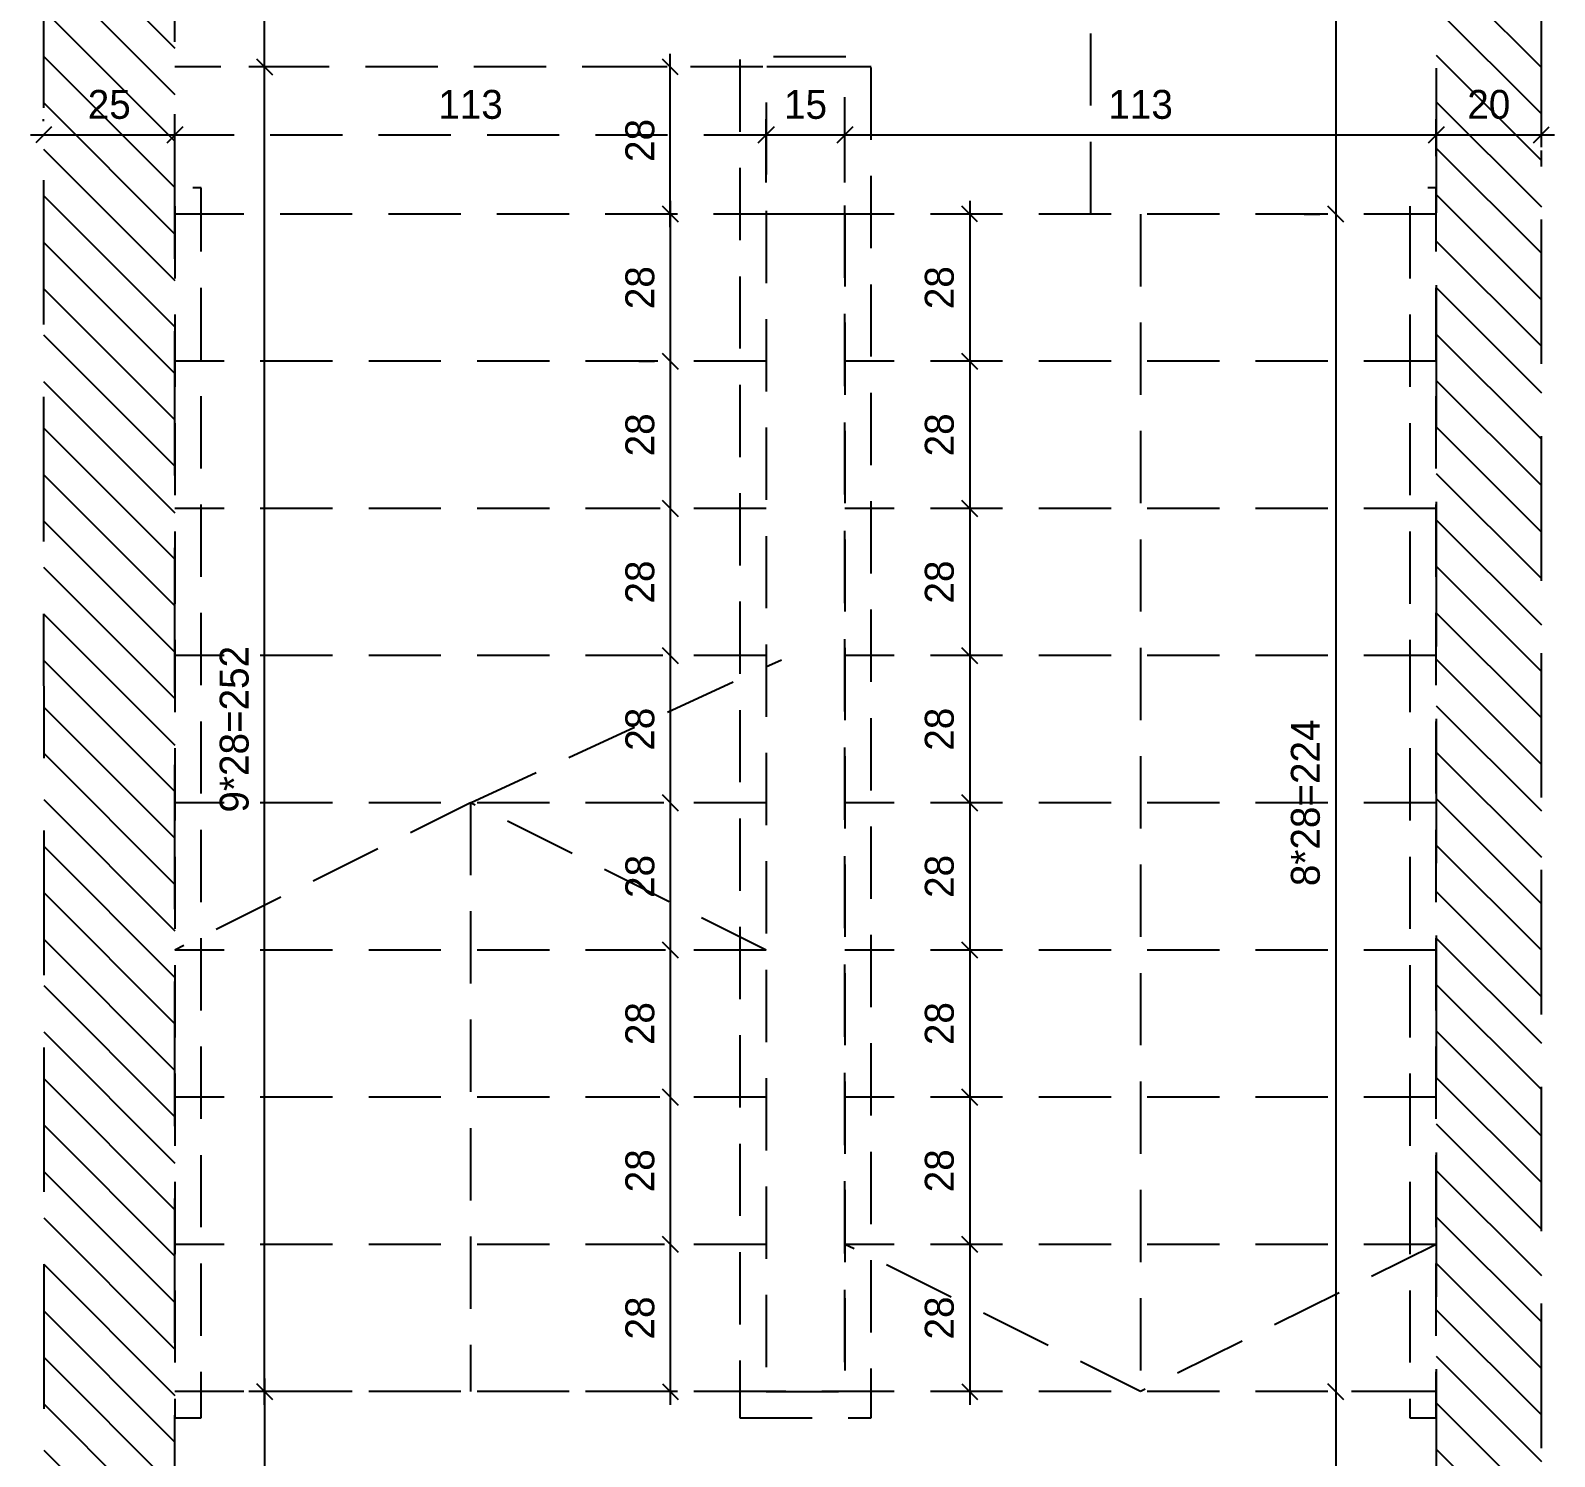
# Model space of a CAD drawing. Header units: inches. Extents: x -5298 to 11252, y 8210 to 22495.
# Drawn here: x 10492.8 to 10782.8, y 12795.8 to 13067 of the extents above; entities that cross this region are included whole.
import ezdxf

# ---------------------------------------------------------------- set-up
doc = ezdxf.new("R2010")
doc.units = ezdxf.units.IN
doc.header["$LTSCALE"] = 55
doc.header["$MEASUREMENT"] = 0
doc.linetypes.add('DASHED2', pattern=[0.375, 0.25, -0.125])
doc.linetypes.add('HIDDEN', pattern=[0.375, 0.25, -0.125])
doc.layers.get('Defpoints').update_dxf_attribs({"color": 40})
for name, color, linetype in [('dim-50-v', 2, 'Continuous'), ('ENG_beton ole', 3, 'DASHED2'), ('HATCH', 8, 'Continuous'), ('V', 1, 'Continuous')]:
    doc.layers.add(name, color=color, linetype=linetype)
doc.styles.add('HEBTXT', font='hebtxt-weld.shx')
doc.dimstyles.new('25', dxfattribs={"dimtxt": 5.5, "dimasz": 3, "dimexe": 3, "dimexo": 6, "dimgap": 3, "dimtad": 1, "dimdec": 0, "dimrnd": 0.5, "dimdsep": 46, "dimtxsty": 'HEBTXT', "dimblk1": 'OBLIQUE', "dimblk2": 'OBLIQUE', "dimsah": 1, "dimcen": 1, "dimdle": 2.5, "dimclre": 9, "dimclrt": 3, "dimadec": 0, "dimazin": 0, "dimtfac": 1, "dimtdec": 0, "dimtix": 1, "dimtmove": 2, "dimatfit": 3, "dimldrblk": 'OBLIQUE', "dimfxl": 1, "dimtolj": 1, "dimarcsym": 0})

# ---------------------------------------------------------------- blocks, each defined once
blk = doc.blocks.new('_OBLIQUE')
at = {"color": 0, "linetype": 'ByBlock'}
blk.add_line((-0.5, -0.5), (0.5, 0.5), dxfattribs=at)
blk = doc.blocks.new('*D233')
at = {"layer": 'Defpoints', "color": 0, "linetype": 'Continuous', "transparency": 16777216}
for p in [(10753.87, 13183.9), (10741.2, 13032.12, 0), (10741.2, 13032.12)]:
    blk.add_point(p, dxfattribs=at)
at = {"layer": 'dim-50-v', "color": 0, "linetype": 'Continuous', "lineweight": -2, "transparency": 16777216}
blk.add_line((10741.2, 13186.4), (10741.2, 13029.62), dxfattribs=at)
at = {"layer": 'dim-50-v', "color": 9, "linetype": 'Continuous', "lineweight": -2, "transparency": 16777216}
for p, q in [((10747.87, 13183.9), (10738.2, 13183.9)), ((10735.2, 13032.12), (10738.2, 13032.12))]:
    blk.add_line(p, q, dxfattribs=at)
at = {"layer": 'dim-50-v', "color": 0, "linetype": 'Continuous', "lineweight": -2, "transparency": 16777216, "xscale": 3, "yscale": 3, "zscale": 3}
for p, rotation in [((10741.2, 13183.9), 90), ((10741.2, 13032.12), 270)]:
    blk.add_blockref('_OBLIQUE', p, dxfattribs=dict(at, rotation=rotation))
at = {"layer": 'dim-50-v', "color": 3, "linetype": 'Continuous', "transparency": 16777216, "insert": (10735.45, 13108.01), "char_height": 5.5, "attachment_point": 5, "rotation": 90, "style": 'HEBTXT'}
blk.add_mtext('\\A1;152', dxfattribs=at)
blk = doc.blocks.new('*D234')
at = {"layer": 'Defpoints', "color": 0, "linetype": 'Continuous', "transparency": 16777216}
for p in [(10741.2, 13032.12, 0), (10741.2, 12808.12, 0), (10741.2, 12808.12)]:
    blk.add_point(p, dxfattribs=at)
at = {"layer": 'dim-50-v', "color": 9, "linetype": 'Continuous', "lineweight": -2, "transparency": 16777216}
for p, q in [((10735.2, 13032.12), (10738.2, 13032.12)), ((10747.2, 12808.12), (10744.2, 12808.12))]:
    blk.add_line(p, q, dxfattribs=at)
at = {"layer": 'dim-50-v', "color": 0, "linetype": 'Continuous', "lineweight": -2, "transparency": 16777216}
blk.add_line((10741.2, 13034.62), (10741.2, 12805.62), dxfattribs=at)
at = {"layer": 'dim-50-v', "color": 0, "linetype": 'Continuous', "lineweight": -2, "transparency": 16777216, "xscale": 3, "yscale": 3, "zscale": 3}
for p, rotation in [((10741.2, 13032.12), 90), ((10741.2, 12808.12), 270)]:
    blk.add_blockref('_OBLIQUE', p, dxfattribs=dict(at, rotation=rotation))
at = {"layer": 'dim-50-v', "color": 3, "linetype": 'Continuous', "transparency": 16777216, "insert": (10735.45, 12920.12), "char_height": 5.5, "attachment_point": 5, "rotation": 90, "style": 'HEBTXT'}
blk.add_mtext('\\A1;8*28=224', dxfattribs=at)
blk = doc.blocks.new('*D235')
at = {"layer": 'Defpoints', "color": 0, "linetype": 'Continuous', "transparency": 16777216}
for p in [(10741.2, 12808.12, 0), (10741.2, 12693.62), (10741.21, 12693.62)]:
    blk.add_point(p, dxfattribs=at)
at = {"layer": 'dim-50-v', "color": 0, "linetype": 'Continuous', "lineweight": -2, "transparency": 16777216}
blk.add_line((10741.2, 12810.62), (10741.2, 12691.12), dxfattribs=at)
at = {"layer": 'dim-50-v', "color": 9, "linetype": 'Continuous', "lineweight": -2, "transparency": 16777216}
for p, q in [((10747.2, 12808.12), (10744.2, 12808.12)), ((10735.21, 12693.62), (10738.2, 12693.62))]:
    blk.add_line(p, q, dxfattribs=at)
at = {"layer": 'dim-50-v', "color": 0, "linetype": 'Continuous', "lineweight": -2, "transparency": 16777216, "xscale": 3, "yscale": 3, "zscale": 3}
for p, rotation in [((10741.2, 12808.12), 90), ((10741.2, 12693.62), 270)]:
    blk.add_blockref('_OBLIQUE', p, dxfattribs=dict(at, rotation=rotation))
at = {"layer": 'dim-50-v', "color": 3, "linetype": 'Continuous', "transparency": 16777216, "insert": (10735.45, 12750.87), "char_height": 5.5, "attachment_point": 5, "rotation": 90, "style": 'HEBTXT'}
blk.add_mtext('\\A1;115', dxfattribs=at)
blk = doc.blocks.new('*D237')
at = {"layer": 'Defpoints', "color": 0, "linetype": 'Continuous', "transparency": 16777216}
for p in [(10670.37, 13032.12, 0), (10670.37, 13004.12, 0), (10671.55, 13004.12)]:
    blk.add_point(p, dxfattribs=at)
at = {"layer": 'dim-50-v', "color": 0, "linetype": 'Continuous', "lineweight": -2, "transparency": 16777216}
blk.add_line((10671.55, 13034.62), (10671.55, 13001.62), dxfattribs=at)
at = {"layer": 'dim-50-v', "color": 9, "linetype": 'Continuous', "lineweight": -2, "transparency": 16777216}
for p, q in [((10676.37, 13032.12), (10674.55, 13032.12)), ((10676.37, 13004.12), (10674.55, 13004.12))]:
    blk.add_line(p, q, dxfattribs=at)
at = {"layer": 'dim-50-v', "color": 0, "linetype": 'Continuous', "lineweight": -2, "transparency": 16777216, "xscale": 3, "yscale": 3, "zscale": 3}
for p, rotation in [((10671.55, 13032.12), 90), ((10671.55, 13004.12), 270)]:
    blk.add_blockref('_OBLIQUE', p, dxfattribs=dict(at, rotation=rotation))
at = {"layer": 'dim-50-v', "color": 3, "linetype": 'Continuous', "transparency": 16777216, "insert": (10665.8, 13018.12), "char_height": 5.5, "attachment_point": 5, "rotation": 90, "style": 'HEBTXT'}
blk.add_mtext('\\A1;28', dxfattribs=at)
blk = doc.blocks.new('*D238')
at = {"layer": 'Defpoints', "color": 0, "linetype": 'Continuous', "transparency": 16777216}
for p in [(10670.37, 13004.12, 0), (10671.55, 12976.12, 0), (10671.55, 12976.12)]:
    blk.add_point(p, dxfattribs=at)
at = {"layer": 'dim-50-v', "color": 0, "linetype": 'Continuous', "lineweight": -2, "transparency": 16777216}
blk.add_line((10671.55, 13006.62), (10671.55, 12973.62), dxfattribs=at)
at = {"layer": 'dim-50-v', "color": 9, "linetype": 'Continuous', "lineweight": -2, "transparency": 16777216}
for p, q in [((10676.37, 13004.12), (10674.55, 13004.12)), ((10677.55, 12976.12), (10674.55, 12976.12))]:
    blk.add_line(p, q, dxfattribs=at)
at = {"layer": 'dim-50-v', "color": 0, "linetype": 'Continuous', "lineweight": -2, "transparency": 16777216, "xscale": 3, "yscale": 3, "zscale": 3}
for p, rotation in [((10671.55, 13004.12), 90), ((10671.55, 12976.12), 270)]:
    blk.add_blockref('_OBLIQUE', p, dxfattribs=dict(at, rotation=rotation))
at = {"layer": 'dim-50-v', "color": 3, "linetype": 'Continuous', "transparency": 16777216, "insert": (10665.8, 12990.12), "char_height": 5.5, "attachment_point": 5, "rotation": 90, "style": 'HEBTXT'}
blk.add_mtext('\\A1;28', dxfattribs=at)
blk = doc.blocks.new('*D239')
at = {"layer": 'Defpoints', "color": 0, "linetype": 'Continuous', "transparency": 16777216}
for p in [(10671.55, 12976.12, 0), (10671.55, 12948.12, 0), (10671.55, 12948.12)]:
    blk.add_point(p, dxfattribs=at)
at = {"layer": 'dim-50-v', "color": 0, "linetype": 'Continuous', "lineweight": -2, "transparency": 16777216}
blk.add_line((10671.55, 12978.62), (10671.55, 12945.62), dxfattribs=at)
at = {"layer": 'dim-50-v', "color": 9, "linetype": 'Continuous', "lineweight": -2, "transparency": 16777216}
for p, q in [((10677.55, 12976.12), (10674.55, 12976.12)), ((10677.55, 12948.12), (10674.55, 12948.12))]:
    blk.add_line(p, q, dxfattribs=at)
at = {"layer": 'dim-50-v', "color": 0, "linetype": 'Continuous', "lineweight": -2, "transparency": 16777216, "xscale": 3, "yscale": 3, "zscale": 3}
for p, rotation in [((10671.55, 12976.12), 90), ((10671.55, 12948.12), 270)]:
    blk.add_blockref('_OBLIQUE', p, dxfattribs=dict(at, rotation=rotation))
at = {"layer": 'dim-50-v', "color": 3, "linetype": 'Continuous', "transparency": 16777216, "insert": (10665.8, 12962.12), "char_height": 5.5, "attachment_point": 5, "rotation": 90, "style": 'HEBTXT'}
blk.add_mtext('\\A1;28', dxfattribs=at)
blk = doc.blocks.new('*D240')
at = {"layer": 'Defpoints', "color": 0, "linetype": 'Continuous', "transparency": 16777216}
for p in [(10671.55, 12948.12, 0), (10671.55, 12920.12, 0), (10671.55, 12920.12)]:
    blk.add_point(p, dxfattribs=at)
at = {"layer": 'dim-50-v', "color": 0, "linetype": 'Continuous', "lineweight": -2, "transparency": 16777216}
blk.add_line((10671.55, 12950.62), (10671.55, 12917.62), dxfattribs=at)
at = {"layer": 'dim-50-v', "color": 9, "linetype": 'Continuous', "lineweight": -2, "transparency": 16777216}
for p, q in [((10677.55, 12948.12), (10674.55, 12948.12)), ((10677.55, 12920.12), (10674.55, 12920.12))]:
    blk.add_line(p, q, dxfattribs=at)
at = {"layer": 'dim-50-v', "color": 0, "linetype": 'Continuous', "lineweight": -2, "transparency": 16777216, "xscale": 3, "yscale": 3, "zscale": 3}
for p, rotation in [((10671.55, 12948.12), 90), ((10671.55, 12920.12), 270)]:
    blk.add_blockref('_OBLIQUE', p, dxfattribs=dict(at, rotation=rotation))
at = {"layer": 'dim-50-v', "color": 3, "linetype": 'Continuous', "transparency": 16777216, "insert": (10665.8, 12934.12), "char_height": 5.5, "attachment_point": 5, "rotation": 90, "style": 'HEBTXT'}
blk.add_mtext('\\A1;28', dxfattribs=at)
blk = doc.blocks.new('*D241')
at = {"layer": 'Defpoints', "color": 0, "linetype": 'Continuous', "transparency": 16777216}
for p in [(10671.55, 12920.12, 0), (10671.55, 12892.12, 0), (10671.55, 12892.12)]:
    blk.add_point(p, dxfattribs=at)
at = {"layer": 'dim-50-v', "color": 0, "linetype": 'Continuous', "lineweight": -2, "transparency": 16777216}
blk.add_line((10671.55, 12922.62), (10671.55, 12889.62), dxfattribs=at)
at = {"layer": 'dim-50-v', "color": 9, "linetype": 'Continuous', "lineweight": -2, "transparency": 16777216}
for p, q in [((10677.55, 12920.12), (10674.55, 12920.12)), ((10677.55, 12892.12), (10674.55, 12892.12))]:
    blk.add_line(p, q, dxfattribs=at)
at = {"layer": 'dim-50-v', "color": 0, "linetype": 'Continuous', "lineweight": -2, "transparency": 16777216, "xscale": 3, "yscale": 3, "zscale": 3}
for p, rotation in [((10671.55, 12920.12), 90), ((10671.55, 12892.12), 270)]:
    blk.add_blockref('_OBLIQUE', p, dxfattribs=dict(at, rotation=rotation))
at = {"layer": 'dim-50-v', "color": 3, "linetype": 'Continuous', "transparency": 16777216, "insert": (10665.8, 12906.12), "char_height": 5.5, "attachment_point": 5, "rotation": 90, "style": 'HEBTXT'}
blk.add_mtext('\\A1;28', dxfattribs=at)
blk = doc.blocks.new('*D242')
at = {"layer": 'Defpoints', "color": 0, "linetype": 'Continuous', "transparency": 16777216}
for p in [(10671.55, 12892.12, 0), (10671.55, 12864.12, 0), (10671.55, 12864.12)]:
    blk.add_point(p, dxfattribs=at)
at = {"layer": 'dim-50-v', "color": 0, "linetype": 'Continuous', "lineweight": -2, "transparency": 16777216}
blk.add_line((10671.55, 12894.62), (10671.55, 12861.62), dxfattribs=at)
at = {"layer": 'dim-50-v', "color": 9, "linetype": 'Continuous', "lineweight": -2, "transparency": 16777216}
for p, q in [((10677.55, 12892.12), (10674.55, 12892.12)), ((10677.55, 12864.12), (10674.55, 12864.12))]:
    blk.add_line(p, q, dxfattribs=at)
at = {"layer": 'dim-50-v', "color": 0, "linetype": 'Continuous', "lineweight": -2, "transparency": 16777216, "xscale": 3, "yscale": 3, "zscale": 3}
for p, rotation in [((10671.55, 12892.12), 90), ((10671.55, 12864.12), 270)]:
    blk.add_blockref('_OBLIQUE', p, dxfattribs=dict(at, rotation=rotation))
at = {"layer": 'dim-50-v', "color": 3, "linetype": 'Continuous', "transparency": 16777216, "insert": (10665.8, 12878.12), "char_height": 5.5, "attachment_point": 5, "rotation": 90, "style": 'HEBTXT'}
blk.add_mtext('\\A1;28', dxfattribs=at)
blk = doc.blocks.new('*D243')
at = {"layer": 'Defpoints', "color": 0, "linetype": 'Continuous', "transparency": 16777216}
for p in [(10671.55, 12864.12, 0), (10671.55, 12836.12, 0), (10671.55, 12836.12)]:
    blk.add_point(p, dxfattribs=at)
at = {"layer": 'dim-50-v', "color": 0, "linetype": 'Continuous', "lineweight": -2, "transparency": 16777216}
blk.add_line((10671.55, 12866.62), (10671.55, 12833.62), dxfattribs=at)
at = {"layer": 'dim-50-v', "color": 9, "linetype": 'Continuous', "lineweight": -2, "transparency": 16777216}
for p, q in [((10677.55, 12864.12), (10674.55, 12864.12)), ((10677.55, 12836.12), (10674.55, 12836.12))]:
    blk.add_line(p, q, dxfattribs=at)
at = {"layer": 'dim-50-v', "color": 0, "linetype": 'Continuous', "lineweight": -2, "transparency": 16777216, "xscale": 3, "yscale": 3, "zscale": 3}
for p, rotation in [((10671.55, 12864.12), 90), ((10671.55, 12836.12), 270)]:
    blk.add_blockref('_OBLIQUE', p, dxfattribs=dict(at, rotation=rotation))
at = {"layer": 'dim-50-v', "color": 3, "linetype": 'Continuous', "transparency": 16777216, "insert": (10665.8, 12850.12), "char_height": 5.5, "attachment_point": 5, "rotation": 90, "style": 'HEBTXT'}
blk.add_mtext('\\A1;28', dxfattribs=at)
blk = doc.blocks.new('*D244')
at = {"layer": 'Defpoints', "color": 0, "linetype": 'Continuous', "transparency": 16777216}
for p in [(10671.55, 12836.12, 0), (10671.55, 12808.12, 0), (10671.55, 12808.12)]:
    blk.add_point(p, dxfattribs=at)
at = {"layer": 'dim-50-v', "color": 0, "linetype": 'Continuous', "lineweight": -2, "transparency": 16777216}
blk.add_line((10671.55, 12838.62), (10671.55, 12805.62), dxfattribs=at)
at = {"layer": 'dim-50-v', "color": 9, "linetype": 'Continuous', "lineweight": -2, "transparency": 16777216}
for p, q in [((10677.55, 12836.12), (10674.55, 12836.12)), ((10677.55, 12808.12), (10674.55, 12808.12))]:
    blk.add_line(p, q, dxfattribs=at)
at = {"layer": 'dim-50-v', "color": 0, "linetype": 'Continuous', "lineweight": -2, "transparency": 16777216, "xscale": 3, "yscale": 3, "zscale": 3}
for p, rotation in [((10671.55, 12836.12), 90), ((10671.55, 12808.12), 270)]:
    blk.add_blockref('_OBLIQUE', p, dxfattribs=dict(at, rotation=rotation))
at = {"layer": 'dim-50-v', "color": 3, "linetype": 'Continuous', "transparency": 16777216, "insert": (10665.8, 12822.12), "char_height": 5.5, "attachment_point": 5, "rotation": 90, "style": 'HEBTXT'}
blk.add_mtext('\\A1;28', dxfattribs=at)
blk = doc.blocks.new('*D246')
at = {"layer": 'Defpoints', "color": 0, "linetype": 'Continuous', "transparency": 16777216}
for p in [(10620.17, 13032.12, 0), (10614.57, 13004.12, 0), (10614.57, 13004.12)]:
    blk.add_point(p, dxfattribs=at)
at = {"layer": 'dim-50-v', "color": 9, "linetype": 'Continuous', "lineweight": -2, "transparency": 16777216}
for p, q in [((10614.17, 13032.12), (10611.57, 13032.12)), ((10608.57, 13004.12), (10611.57, 13004.12))]:
    blk.add_line(p, q, dxfattribs=at)
at = {"layer": 'dim-50-v', "color": 0, "linetype": 'Continuous', "lineweight": -2, "transparency": 16777216}
blk.add_line((10614.57, 13034.62), (10614.57, 13001.62), dxfattribs=at)
at = {"layer": 'dim-50-v', "color": 0, "linetype": 'Continuous', "lineweight": -2, "transparency": 16777216, "xscale": 3, "yscale": 3, "zscale": 3}
for p, rotation in [((10614.57, 13032.12), 90), ((10614.57, 13004.12), 270)]:
    blk.add_blockref('_OBLIQUE', p, dxfattribs=dict(at, rotation=rotation))
at = {"layer": 'dim-50-v', "color": 3, "linetype": 'Continuous', "transparency": 16777216, "insert": (10608.82, 13018.12), "char_height": 5.5, "attachment_point": 5, "rotation": 90, "style": 'HEBTXT'}
blk.add_mtext('\\A1;28', dxfattribs=at)
blk = doc.blocks.new('*D247')
at = {"layer": 'Defpoints', "color": 0, "linetype": 'Continuous', "transparency": 16777216}
for p in [(10614.57, 13004.12, 0), (10614.57, 12976.12), (10618.63, 12976.12, 0)]:
    blk.add_point(p, dxfattribs=at)
at = {"layer": 'dim-50-v', "color": 0, "linetype": 'Continuous', "lineweight": -2, "transparency": 16777216}
blk.add_line((10614.57, 13006.62), (10614.57, 12973.62), dxfattribs=at)
at = {"layer": 'dim-50-v', "color": 9, "linetype": 'Continuous', "lineweight": -2, "transparency": 16777216}
for p, q in [((10608.57, 13004.12), (10611.57, 13004.12)), ((10612.63, 12976.12), (10611.57, 12976.12))]:
    blk.add_line(p, q, dxfattribs=at)
at = {"layer": 'dim-50-v', "color": 0, "linetype": 'Continuous', "lineweight": -2, "transparency": 16777216, "xscale": 3, "yscale": 3, "zscale": 3}
for p, rotation in [((10614.57, 13004.12), 90), ((10614.57, 12976.12), 270)]:
    blk.add_blockref('_OBLIQUE', p, dxfattribs=dict(at, rotation=rotation))
at = {"layer": 'dim-50-v', "color": 3, "linetype": 'Continuous', "transparency": 16777216, "insert": (10608.82, 12990.12), "char_height": 5.5, "attachment_point": 5, "rotation": 90, "style": 'HEBTXT'}
blk.add_mtext('\\A1;28', dxfattribs=at)
blk = doc.blocks.new('*D248')
at = {"layer": 'Defpoints', "color": 0, "linetype": 'Continuous', "transparency": 16777216}
for p in [(10618.63, 12976.12, 0), (10614.57, 12948.12), (10619.14, 12948.12, 0)]:
    blk.add_point(p, dxfattribs=at)
at = {"layer": 'dim-50-v', "color": 0, "linetype": 'Continuous', "lineweight": -2, "transparency": 16777216}
blk.add_line((10614.57, 12978.62), (10614.57, 12945.62), dxfattribs=at)
at = {"layer": 'dim-50-v', "color": 9, "linetype": 'Continuous', "lineweight": -2, "transparency": 16777216}
for p, q in [((10612.63, 12976.12), (10611.57, 12976.12)), ((10613.14, 12948.12), (10611.57, 12948.12))]:
    blk.add_line(p, q, dxfattribs=at)
at = {"layer": 'dim-50-v', "color": 0, "linetype": 'Continuous', "lineweight": -2, "transparency": 16777216, "xscale": 3, "yscale": 3, "zscale": 3}
for p, rotation in [((10614.57, 12976.12), 90), ((10614.57, 12948.12), 270)]:
    blk.add_blockref('_OBLIQUE', p, dxfattribs=dict(at, rotation=rotation))
at = {"layer": 'dim-50-v', "color": 3, "linetype": 'Continuous', "transparency": 16777216, "insert": (10608.82, 12962.12), "char_height": 5.5, "attachment_point": 5, "rotation": 90, "style": 'HEBTXT'}
blk.add_mtext('\\A1;28', dxfattribs=at)
blk = doc.blocks.new('*D249')
at = {"layer": 'Defpoints', "color": 0, "linetype": 'Continuous', "transparency": 16777216}
for p in [(10619.14, 12948.12, 0), (10614.57, 12920.12), (10619.35, 12920.12, 0)]:
    blk.add_point(p, dxfattribs=at)
at = {"layer": 'dim-50-v', "color": 9, "linetype": 'Continuous', "lineweight": -2, "transparency": 16777216}
for p, q in [((10613.14, 12948.12), (10611.57, 12948.12)), ((10613.35, 12920.12), (10611.57, 12920.12))]:
    blk.add_line(p, q, dxfattribs=at)
at = {"layer": 'dim-50-v', "color": 0, "linetype": 'Continuous', "lineweight": -2, "transparency": 16777216}
blk.add_line((10614.57, 12950.62), (10614.57, 12917.62), dxfattribs=at)
at = {"layer": 'dim-50-v', "color": 0, "linetype": 'Continuous', "lineweight": -2, "transparency": 16777216, "xscale": 3, "yscale": 3, "zscale": 3}
for p, rotation in [((10614.57, 12948.12), 90), ((10614.57, 12920.12), 270)]:
    blk.add_blockref('_OBLIQUE', p, dxfattribs=dict(at, rotation=rotation))
at = {"layer": 'dim-50-v', "color": 3, "linetype": 'Continuous', "transparency": 16777216, "insert": (10608.82, 12934.12), "char_height": 5.5, "attachment_point": 5, "rotation": 90, "style": 'HEBTXT'}
blk.add_mtext('\\A1;28', dxfattribs=at)
blk = doc.blocks.new('*D250')
at = {"layer": 'Defpoints', "color": 0, "linetype": 'Continuous', "transparency": 16777216}
for p in [(10619.35, 12920.12, 0), (10614.57, 12892.12), (10619.69, 12892.12, 0)]:
    blk.add_point(p, dxfattribs=at)
at = {"layer": 'dim-50-v', "color": 0, "linetype": 'Continuous', "lineweight": -2, "transparency": 16777216}
blk.add_line((10614.57, 12922.62), (10614.57, 12889.62), dxfattribs=at)
at = {"layer": 'dim-50-v', "color": 9, "linetype": 'Continuous', "lineweight": -2, "transparency": 16777216}
for p, q in [((10613.35, 12920.12), (10611.57, 12920.12)), ((10613.69, 12892.12), (10611.57, 12892.12))]:
    blk.add_line(p, q, dxfattribs=at)
at = {"layer": 'dim-50-v', "color": 0, "linetype": 'Continuous', "lineweight": -2, "transparency": 16777216, "xscale": 3, "yscale": 3, "zscale": 3}
for p, rotation in [((10614.57, 12920.12), 90), ((10614.57, 12892.12), 270)]:
    blk.add_blockref('_OBLIQUE', p, dxfattribs=dict(at, rotation=rotation))
at = {"layer": 'dim-50-v', "color": 3, "linetype": 'Continuous', "transparency": 16777216, "insert": (10608.82, 12906.12), "char_height": 5.5, "attachment_point": 5, "rotation": 90, "style": 'HEBTXT'}
blk.add_mtext('\\A1;28', dxfattribs=at)
blk = doc.blocks.new('*D251')
at = {"layer": 'Defpoints', "color": 0, "linetype": 'Continuous', "transparency": 16777216}
for p in [(10619.69, 12892.12, 0), (10614.57, 12864.12), (10618.62, 12864.12, 0)]:
    blk.add_point(p, dxfattribs=at)
at = {"layer": 'dim-50-v', "color": 0, "linetype": 'Continuous', "lineweight": -2, "transparency": 16777216}
blk.add_line((10614.57, 12894.62), (10614.57, 12861.62), dxfattribs=at)
at = {"layer": 'dim-50-v', "color": 9, "linetype": 'Continuous', "lineweight": -2, "transparency": 16777216}
for p, q in [((10613.69, 12892.12), (10611.57, 12892.12)), ((10612.62, 12864.12), (10611.57, 12864.12))]:
    blk.add_line(p, q, dxfattribs=at)
at = {"layer": 'dim-50-v', "color": 0, "linetype": 'Continuous', "lineweight": -2, "transparency": 16777216, "xscale": 3, "yscale": 3, "zscale": 3}
for p, rotation in [((10614.57, 12892.12), 90), ((10614.57, 12864.12), 270)]:
    blk.add_blockref('_OBLIQUE', p, dxfattribs=dict(at, rotation=rotation))
at = {"layer": 'dim-50-v', "color": 3, "linetype": 'Continuous', "transparency": 16777216, "insert": (10608.82, 12878.12), "char_height": 5.5, "attachment_point": 5, "rotation": 90, "style": 'HEBTXT'}
blk.add_mtext('\\A1;28', dxfattribs=at)
blk = doc.blocks.new('*D252')
at = {"layer": 'Defpoints', "color": 0, "linetype": 'Continuous', "transparency": 16777216}
for p in [(10618.62, 12864.12, 0), (10614.57, 12836.12), (10619.48, 12836.12, 0)]:
    blk.add_point(p, dxfattribs=at)
at = {"layer": 'dim-50-v', "color": 0, "linetype": 'Continuous', "lineweight": -2, "transparency": 16777216}
blk.add_line((10614.57, 12866.62), (10614.57, 12833.62), dxfattribs=at)
at = {"layer": 'dim-50-v', "color": 9, "linetype": 'Continuous', "lineweight": -2, "transparency": 16777216}
for p, q in [((10612.62, 12864.12), (10611.57, 12864.12)), ((10613.48, 12836.12), (10611.57, 12836.12))]:
    blk.add_line(p, q, dxfattribs=at)
at = {"layer": 'dim-50-v', "color": 0, "linetype": 'Continuous', "lineweight": -2, "transparency": 16777216, "xscale": 3, "yscale": 3, "zscale": 3}
for p, rotation in [((10614.57, 12864.12), 90), ((10614.57, 12836.12), 270)]:
    blk.add_blockref('_OBLIQUE', p, dxfattribs=dict(at, rotation=rotation))
at = {"layer": 'dim-50-v', "color": 3, "linetype": 'Continuous', "transparency": 16777216, "insert": (10608.82, 12850.12), "char_height": 5.5, "attachment_point": 5, "rotation": 90, "style": 'HEBTXT'}
blk.add_mtext('\\A1;28', dxfattribs=at)
blk = doc.blocks.new('*D253')
at = {"layer": 'Defpoints', "color": 0, "linetype": 'Continuous', "transparency": 16777216}
for p in [(10619.48, 12836.12, 0), (10614.57, 12808.12), (10617.73, 12808.12, 0)]:
    blk.add_point(p, dxfattribs=at)
at = {"layer": 'dim-50-v', "color": 0, "linetype": 'Continuous', "lineweight": -2, "transparency": 16777216}
blk.add_line((10614.57, 12838.62), (10614.57, 12805.62), dxfattribs=at)
at = {"layer": 'dim-50-v', "color": 9, "linetype": 'Continuous', "lineweight": -2, "transparency": 16777216}
for p, q in [((10613.48, 12836.12), (10611.57, 12836.12)), ((10611.73, 12808.12), (10611.57, 12808.12))]:
    blk.add_line(p, q, dxfattribs=at)
at = {"layer": 'dim-50-v', "color": 0, "linetype": 'Continuous', "lineweight": -2, "transparency": 16777216, "xscale": 3, "yscale": 3, "zscale": 3}
for p, rotation in [((10614.57, 12836.12), 90), ((10614.57, 12808.12), 270)]:
    blk.add_blockref('_OBLIQUE', p, dxfattribs=dict(at, rotation=rotation))
at = {"layer": 'dim-50-v', "color": 3, "linetype": 'Continuous', "transparency": 16777216, "insert": (10608.82, 12822.12), "char_height": 5.5, "attachment_point": 5, "rotation": 90, "style": 'HEBTXT'}
blk.add_mtext('\\A1;28', dxfattribs=at)
blk = doc.blocks.new('*D254')
at = {"layer": 'Defpoints', "color": 0, "linetype": 'Continuous', "transparency": 16777216}
for p in [(10544.88, 12808.12, 0), (10537.38, 12693.62), (10544.31, 12693.62)]:
    blk.add_point(p, dxfattribs=at)
at = {"layer": 'dim-50-v', "color": 0, "linetype": 'Continuous', "lineweight": -2, "transparency": 16777216}
blk.add_line((10537.38, 12810.62), (10537.38, 12691.12), dxfattribs=at)
at = {"layer": 'dim-50-v', "color": 9, "linetype": 'Continuous', "lineweight": -2, "transparency": 16777216}
for p, q in [((10538.88, 12808.12), (10534.38, 12808.12)), ((10538.31, 12693.62), (10534.38, 12693.62))]:
    blk.add_line(p, q, dxfattribs=at)
at = {"layer": 'dim-50-v', "color": 0, "linetype": 'Continuous', "lineweight": -2, "transparency": 16777216, "xscale": 3, "yscale": 3, "zscale": 3}
for p, rotation in [((10537.38, 12808.12), 90), ((10537.38, 12693.62), 270)]:
    blk.add_blockref('_OBLIQUE', p, dxfattribs=dict(at, rotation=rotation))
at = {"layer": 'dim-50-v', "color": 3, "linetype": 'Continuous', "transparency": 16777216, "insert": (10531.63, 12750.87), "char_height": 5.5, "attachment_point": 5, "rotation": 90, "style": 'HEBTXT'}
blk.add_mtext('\\A1;115', dxfattribs=at)
blk = doc.blocks.new('*D272')
at = {"layer": 'Defpoints', "color": 0, "linetype": 'Continuous', "transparency": 16777216}
for p in [(10520.33, 13047.2), (10495.34, 13043.81), (10520.33, 13043.81)]:
    blk.add_point(p, dxfattribs=at)
at = {"layer": 'dim-50-v', "color": 9, "linetype": 'Continuous', "lineweight": -2, "transparency": 16777216}
for p, q in [((10495.34, 13049.81), (10495.34, 13050.2)), ((10520.33, 13049.81), (10520.33, 13050.2))]:
    blk.add_line(p, q, dxfattribs=at)
at = {"layer": 'dim-50-v', "color": 0, "linetype": 'Continuous', "lineweight": -2, "transparency": 16777216}
blk.add_line((10492.84, 13047.2), (10522.83, 13047.2), dxfattribs=at)
at = {"layer": 'dim-50-v', "color": 0, "linetype": 'Continuous', "lineweight": -2, "transparency": 16777216, "xscale": 3, "yscale": 3, "zscale": 3, "rotation": 180}
blk.add_blockref('_OBLIQUE', (10495.34, 13047.2), dxfattribs=at)
at = {"layer": 'dim-50-v', "color": 0, "linetype": 'Continuous', "lineweight": -2, "transparency": 16777216, "xscale": 3, "yscale": 3, "zscale": 3}
blk.add_blockref('_OBLIQUE', (10520.33, 13047.2), dxfattribs=at)
at = {"layer": 'dim-50-v', "color": 3, "linetype": 'Continuous', "transparency": 16777216, "insert": (10507.83, 13052.95), "char_height": 5.5, "attachment_point": 5, "style": 'HEBTXT'}
blk.add_mtext('\\A1;25', dxfattribs=at)
blk = doc.blocks.new('*D273')
at = {"layer": 'Defpoints', "color": 0, "linetype": 'HIDDEN', "transparency": 16777216}
for p in [(10632.82, 13047.2), (10520.33, 13043.81), (10632.82, 13032.12, 0)]:
    blk.add_point(p, dxfattribs=at)
at = {"layer": 'V', "color": 9, "linetype": 'HIDDEN', "lineweight": -2, "transparency": 16777216}
for p, q in [((10520.33, 13049.81), (10520.33, 13050.2)), ((10632.82, 13038.12), (10632.82, 13050.2))]:
    blk.add_line(p, q, dxfattribs=at)
at = {"layer": 'V', "color": 0, "linetype": 'HIDDEN', "lineweight": -2, "transparency": 16777216}
blk.add_line((10517.83, 13047.2), (10635.32, 13047.2), dxfattribs=at)
at = {"layer": 'V', "color": 0, "linetype": 'HIDDEN', "lineweight": -2, "transparency": 16777216, "xscale": 3, "yscale": 3, "zscale": 3, "rotation": 180}
blk.add_blockref('_OBLIQUE', (10520.33, 13047.2), dxfattribs=at)
at = {"layer": 'V', "color": 0, "linetype": 'HIDDEN', "lineweight": -2, "transparency": 16777216, "xscale": 3, "yscale": 3, "zscale": 3}
blk.add_blockref('_OBLIQUE', (10632.82, 13047.2), dxfattribs=at)
at = {"layer": 'V', "color": 3, "linetype": 'HIDDEN', "transparency": 16777216, "insert": (10576.58, 13052.95), "char_height": 5.5, "attachment_point": 5, "style": 'HEBTXT'}
blk.add_mtext('\\A1;113', dxfattribs=at)
blk = doc.blocks.new('*D274')
at = {"layer": 'Defpoints', "color": 0, "linetype": 'Continuous', "transparency": 16777216}
for p in [(10647.82, 13047.2), (10632.82, 13032.12, 0), (10647.82, 13032.12, 0)]:
    blk.add_point(p, dxfattribs=at)
at = {"layer": 'dim-50-v', "color": 9, "linetype": 'Continuous', "lineweight": -2, "transparency": 16777216}
for p, q in [((10632.82, 13038.12), (10632.82, 13050.2)), ((10647.82, 13038.12), (10647.82, 13050.2))]:
    blk.add_line(p, q, dxfattribs=at)
at = {"layer": 'dim-50-v', "color": 0, "linetype": 'Continuous', "lineweight": -2, "transparency": 16777216}
blk.add_line((10630.32, 13047.2), (10650.32, 13047.2), dxfattribs=at)
at = {"layer": 'dim-50-v', "color": 0, "linetype": 'Continuous', "lineweight": -2, "transparency": 16777216, "xscale": 3, "yscale": 3, "zscale": 3, "rotation": 180}
blk.add_blockref('_OBLIQUE', (10632.82, 13047.2), dxfattribs=at)
at = {"layer": 'dim-50-v', "color": 0, "linetype": 'Continuous', "lineweight": -2, "transparency": 16777216, "xscale": 3, "yscale": 3, "zscale": 3}
blk.add_blockref('_OBLIQUE', (10647.82, 13047.2), dxfattribs=at)
at = {"layer": 'dim-50-v', "color": 3, "linetype": 'Continuous', "transparency": 16777216, "insert": (10640.32, 13052.95), "char_height": 5.5, "attachment_point": 5, "style": 'HEBTXT'}
blk.add_mtext('\\A1;15', dxfattribs=at)
blk = doc.blocks.new('*D275')
at = {"layer": 'Defpoints', "color": 0, "linetype": 'Continuous', "transparency": 16777216}
for p in [(10760.32, 13047.2), (10760.32, 13037.12, 0), (10647.82, 13032.12, 0)]:
    blk.add_point(p, dxfattribs=at)
at = {"layer": 'dim-50-v', "color": 9, "linetype": 'Continuous', "lineweight": -2, "transparency": 16777216}
for p, q in [((10647.82, 13038.12), (10647.82, 13050.2)), ((10760.32, 13043.12), (10760.32, 13050.2))]:
    blk.add_line(p, q, dxfattribs=at)
at = {"layer": 'dim-50-v', "color": 0, "linetype": 'Continuous', "lineweight": -2, "transparency": 16777216}
blk.add_line((10645.32, 13047.2), (10762.82, 13047.2), dxfattribs=at)
at = {"layer": 'dim-50-v', "color": 0, "linetype": 'Continuous', "lineweight": -2, "transparency": 16777216, "xscale": 3, "yscale": 3, "zscale": 3, "rotation": 180}
blk.add_blockref('_OBLIQUE', (10647.82, 13047.2), dxfattribs=at)
at = {"layer": 'dim-50-v', "color": 0, "linetype": 'Continuous', "lineweight": -2, "transparency": 16777216, "xscale": 3, "yscale": 3, "zscale": 3}
blk.add_blockref('_OBLIQUE', (10760.32, 13047.2), dxfattribs=at)
at = {"layer": 'dim-50-v', "color": 3, "linetype": 'Continuous', "transparency": 16777216, "insert": (10704.07, 13052.95), "char_height": 5.5, "attachment_point": 5, "style": 'HEBTXT'}
blk.add_mtext('\\A1;113', dxfattribs=at)
blk = doc.blocks.new('*D276')
at = {"layer": 'Defpoints', "color": 0, "linetype": 'Continuous', "transparency": 16777216}
for p in [(10780.32, 13047.2), (10780.32, 13047.2), (10760.32, 13037.12, 0)]:
    blk.add_point(p, dxfattribs=at)
at = {"layer": 'dim-50-v', "color": 9, "linetype": 'Continuous', "lineweight": -2, "transparency": 16777216}
for p, q in [((10760.32, 13043.12), (10760.32, 13050.2)), ((10780.32, 13041.2), (10780.32, 13044.2))]:
    blk.add_line(p, q, dxfattribs=at)
at = {"layer": 'dim-50-v', "color": 0, "linetype": 'Continuous', "lineweight": -2, "transparency": 16777216}
blk.add_line((10757.82, 13047.2), (10782.82, 13047.2), dxfattribs=at)
at = {"layer": 'dim-50-v', "color": 0, "linetype": 'Continuous', "lineweight": -2, "transparency": 16777216, "xscale": 3, "yscale": 3, "zscale": 3, "rotation": 180}
blk.add_blockref('_OBLIQUE', (10760.32, 13047.2), dxfattribs=at)
at = {"layer": 'dim-50-v', "color": 0, "linetype": 'Continuous', "lineweight": -2, "transparency": 16777216, "xscale": 3, "yscale": 3, "zscale": 3}
blk.add_blockref('_OBLIQUE', (10780.32, 13047.2), dxfattribs=at)
at = {"layer": 'dim-50-v', "color": 3, "linetype": 'Continuous', "transparency": 16777216, "insert": (10770.32, 13052.95), "char_height": 5.5, "attachment_point": 5, "style": 'HEBTXT'}
blk.add_mtext('\\A1;20', dxfattribs=at)
blk = doc.blocks.new('*D1315')
at = {"layer": 'Defpoints', "color": 0, "linetype": 'Continuous', "transparency": 16777216}
for p in [(10614.57, 13060.12), (10620, 13060.12, 0), (10620.17, 13032.12, 0)]:
    blk.add_point(p, dxfattribs=at)
at = {"layer": 'dim-50-v', "color": 0, "linetype": 'Continuous', "lineweight": -2, "transparency": 16777216}
blk.add_line((10614.57, 13029.62), (10614.57, 13062.62), dxfattribs=at)
at = {"layer": 'dim-50-v', "color": 9, "linetype": 'Continuous', "lineweight": -2, "transparency": 16777216}
for p, q in [((10614, 13060.12), (10611.57, 13060.12)), ((10614.17, 13032.12), (10611.57, 13032.12))]:
    blk.add_line(p, q, dxfattribs=at)
at = {"layer": 'dim-50-v', "color": 0, "linetype": 'Continuous', "lineweight": -2, "transparency": 16777216, "xscale": 3, "yscale": 3, "zscale": 3}
for p, rotation in [((10614.57, 13060.12), 90), ((10614.57, 13032.12), 270)]:
    blk.add_blockref('_OBLIQUE', p, dxfattribs=dict(at, rotation=rotation))
at = {"layer": 'dim-50-v', "color": 3, "linetype": 'Continuous', "transparency": 16777216, "insert": (10608.82, 13046.12), "char_height": 5.5, "attachment_point": 5, "rotation": 90, "style": 'HEBTXT'}
blk.add_mtext('\\A1;28', dxfattribs=at)
blk = doc.blocks.new('*D1316')
at = {"layer": 'Defpoints', "color": 0, "linetype": 'Continuous', "transparency": 16777216}
for p in [(10537.38, 13060.12), (10552.35, 13060.12, 0), (10544.88, 12808.12, 0)]:
    blk.add_point(p, dxfattribs=at)
at = {"layer": 'dim-50-v', "color": 0, "linetype": 'Continuous', "lineweight": -2, "transparency": 16777216}
blk.add_line((10537.38, 12805.62), (10537.38, 13062.62), dxfattribs=at)
at = {"layer": 'dim-50-v', "color": 9, "linetype": 'Continuous', "lineweight": -2, "transparency": 16777216}
for p, q in [((10546.35, 13060.12), (10534.38, 13060.12)), ((10538.88, 12808.12), (10534.38, 12808.12))]:
    blk.add_line(p, q, dxfattribs=at)
at = {"layer": 'dim-50-v', "color": 0, "linetype": 'Continuous', "lineweight": -2, "transparency": 16777216, "xscale": 3, "yscale": 3, "zscale": 3}
for p, rotation in [((10537.38, 13060.12), 90), ((10537.38, 12808.12), 270)]:
    blk.add_blockref('_OBLIQUE', p, dxfattribs=dict(at, rotation=rotation))
at = {"layer": 'dim-50-v', "color": 3, "linetype": 'Continuous', "transparency": 16777216, "insert": (10531.63, 12934.12), "char_height": 5.5, "attachment_point": 5, "rotation": 90, "style": 'HEBTXT'}
blk.add_mtext('\\A1;9*28=252', dxfattribs=at)
blk = doc.blocks.new('*D1317')
at = {"layer": 'Defpoints', "color": 0, "linetype": 'Continuous', "transparency": 16777216}
for p in [(10537.38, 13183.6), (10551.04, 13183.6), (10552.35, 13060.12, 0)]:
    blk.add_point(p, dxfattribs=at)
at = {"layer": 'dim-50-v', "color": 0, "linetype": 'Continuous', "lineweight": -2, "transparency": 16777216}
blk.add_line((10537.38, 13057.62), (10537.38, 13186.1), dxfattribs=at)
at = {"layer": 'dim-50-v', "color": 9, "linetype": 'Continuous', "lineweight": -2, "transparency": 16777216}
for p, q in [((10545.04, 13183.6), (10534.38, 13183.6)), ((10546.35, 13060.12), (10534.38, 13060.12))]:
    blk.add_line(p, q, dxfattribs=at)
at = {"layer": 'dim-50-v', "color": 0, "linetype": 'Continuous', "lineweight": -2, "transparency": 16777216, "xscale": 3, "yscale": 3, "zscale": 3}
for p, rotation in [((10537.38, 13183.6), 90), ((10537.38, 13060.12), 270)]:
    blk.add_blockref('_OBLIQUE', p, dxfattribs=dict(at, rotation=rotation))
at = {"layer": 'dim-50-v', "color": 3, "linetype": 'Continuous', "transparency": 16777216, "insert": (10531.63, 13121.86), "char_height": 5.5, "attachment_point": 5, "rotation": 90, "style": 'HEBTXT'}
blk.add_mtext('\\A1;124', dxfattribs=at)

msp = doc.modelspace()

# ---------------------------------------------------------------- hatches: boundary and pattern name
at = {"layer": 'HATCH', "linetype": 'Continuous', "transparency": 33554687}
h = msp.add_hatch(dxfattribs=at)
h.set_pattern_fill('ANSI31', color=256, scale=50, angle=270)
h.set_pattern_definition([(315, (-920.788, 3.544), (4.4194174, 4.4194174), [])])
h.paths.add_polyline_path([(10520.33, 13183.59), (10648.87, 13183.62), (10648.88, 13203.59), (10495.32, 13203.59), (10495.38, 12673.62), (10780.33, 12673.62), (10780.32, 13203.62), (10753.87, 13203.62), (10753.87, 13183.62), (10760.32, 13183.62), (10760.33, 12693.62), (10520.33, 12693.62)])

# ---------------------------------------------------------------- linework, layer by layer
at = {"layer": 'ENG_beton ole', "ltscale": 2}
msp.add_lwpolyline([(10648.87, 13183.62), (10648.88, 13203.59), (10495.32, 13203.59), (10495.38, 12673.62), (10780.33, 12673.62), (10780.32, 13203.62), (10753.87, 13203.62), (10753.87, 13183.62), (10760.32, 13183.62), (10760.33, 12693.62), (10520.33, 12693.62), (10520.33, 13183.59)], close=True, dxfattribs=at)
at = {"layer": 'V', "linetype": 'HIDDEN'}
for p, q in [((10652.82, 13060.12, 0), (10520.32, 13060.12, 0)), ((10760.32, 13032.12, 0), (10520.32, 13032.12, 0)), ((10647.82, 13032.12, 0), (10632.82, 13032.12, 0)), ((10647.82, 13032.12, 0), (10647.82, 12808.12, 0)), ((10760.32, 13032.12, 0), (10647.82, 13032.12, 0)), ((10760.32, 13004.12, 0), (10647.82, 13004.12, 0)), ((10760.32, 12976.12, 0), (10647.82, 12976.12, 0)), ((10760.32, 12948.12, 0), (10647.82, 12948.12, 0)), ((10760.32, 12920.12, 0), (10647.82, 12920.12, 0)), ((10760.32, 12892.12, 0), (10647.82, 12892.12, 0)), ((10760.32, 12864.12, 0), (10647.82, 12864.12, 0)), ((10760.32, 12836.12, 0), (10647.82, 12836.12, 0)), ((10760.32, 12808.12, 0), (10520.32, 12808.12, 0)), ((10760.32, 12808.12, 0), (10647.82, 12808.12, 0))]:
    msp.add_line(p, q, dxfattribs=at)
at = {"layer": 'V', "linetype": 'HIDDEN', "elevation": 0, "flags": 128}
for points in [[(10694.61, 13032.12), (10694.61, 13039.18), (10694.61, 13137.86)], [(10704.07, 13032.12), (10704.07, 12808.12)], [(10632.82, 13004.12), (10520.32, 13004.12)], [(10632.82, 12976.12), (10520.32, 12976.12)], [(10632.82, 12948.12), (10520.32, 12948.12)], [(10576.57, 12920.12), (10635.71, 12947.35)], [(10632.82, 12920.12), (10520.32, 12920.12)], [(10632.82, 12892.12), (10576.57, 12920.12), (10520.32, 12892.12)], [(10576.57, 12920.12), (10576.57, 12808.12)], [(10632.82, 12892.12), (10520.32, 12892.12)], [(10632.82, 12864.12), (10520.32, 12864.12)], [(10632.82, 12836.12), (10520.32, 12836.12)], [(10760.32, 12836.12), (10704.07, 12808.12), (10647.82, 12836.12)], [(10632.82, 12808.12), (10520.32, 12808.12)]]:
    msp.add_lwpolyline(points, dxfattribs=at)
for points in [[(10627.82, 12803.12), (10652.82, 12803.12), (10652.82, 13062.01), (10627.82, 13062.01)], [(10632.82, 12808.12), (10647.82, 12808.12), (10647.82, 13060.12), (10632.82, 13060.12)], [(10755.32, 12803.12), (10760.32, 12803.12), (10760.32, 13037.12), (10755.32, 13037.12)]]:
    msp.add_lwpolyline(points, close=True, dxfattribs=at)
at = {"layer": 'V', "linetype": 'HIDDEN', "flags": 128}
msp.add_lwpolyline([(10520.33, 12803.12), (10525.33, 12803.12), (10525.33, 13037.12), (10520.33, 13037.12)], close=True, dxfattribs=at)

# ---------------------------------------------------------------- dimensions: what is measured, and where the dimension line sits
at = {"layer": 'dim-50-v', "color": 2, "linetype": 'Continuous'}
for base, p1, p2, picture, middle in [((10537.38, 13183.6), (10552.35, 13060.12, 0), (10551.04, 13183.6), '*D1317', (10531.63, 13121.86)), ((10614.57, 13060.12), (10620.17, 13032.12, 0), (10620, 13060.12, 0), '*D1315', (10608.82, 13046.12))]:
    dim = msp.add_linear_dim(base=base, p1=p1, p2=p2, angle=90, dimstyle='25', dxfattribs=at)
    dim.commit()
    dim.dimension.update_dxf_attribs({"geometry": picture, "text_midpoint": middle})
at = {"layer": 'dim-50-v', "linetype": 'Continuous'}
for base, p1, p2, picture, middle in [((10741.2, 13032.12), (10753.87, 13183.9), (10741.2, 13032.12, 0), '*D233', (10735.45, 13108.01)), ((10614.57, 13004.12, 0), (10620.17, 13032.12, 0), (10614.57, 13004.12, 0), '*D246', (10608.82, 13018.12, 0)), ((10671.55, 13004.12), (10670.37, 13032.12, 0), (10670.37, 13004.12, 0), '*D237', (10665.8, 13018.12)), ((10614.57, 12976.12, 0), (10614.57, 13004.12, 0), (10618.63, 12976.12, 0), '*D247', (10608.82, 12990.12, 0)), ((10671.55, 12976.12), (10670.37, 13004.12, 0), (10671.55, 12976.12, 0), '*D238', (10665.8, 12990.12)), ((10614.57, 12948.12, 0), (10618.63, 12976.12, 0), (10619.14, 12948.12, 0), '*D248', (10608.82, 12962.12, 0)), ((10671.55, 12948.12), (10671.55, 12976.12, 0), (10671.55, 12948.12, 0), '*D239', (10665.8, 12962.12)), ((10614.57, 12920.12, 0), (10619.14, 12948.12, 0), (10619.35, 12920.12, 0), '*D249', (10608.82, 12934.12, 0)), ((10671.55, 12920.12), (10671.55, 12948.12, 0), (10671.55, 12920.12, 0), '*D240', (10665.8, 12934.12)), ((10614.57, 12892.12, 0), (10619.35, 12920.12, 0), (10619.69, 12892.12, 0), '*D250', (10608.82, 12906.12, 0)), ((10671.55, 12892.12), (10671.55, 12920.12, 0), (10671.55, 12892.12, 0), '*D241', (10665.8, 12906.12)), ((10614.57, 12864.12, 0), (10619.69, 12892.12, 0), (10618.62, 12864.12, 0), '*D251', (10608.82, 12878.12, 0)), ((10671.55, 12864.12), (10671.55, 12892.12, 0), (10671.55, 12864.12, 0), '*D242', (10665.8, 12878.12)), ((10614.57, 12836.12, 0), (10618.62, 12864.12, 0), (10619.48, 12836.12, 0), '*D252', (10608.82, 12850.12, 0)), ((10671.55, 12836.12), (10671.55, 12864.12, 0), (10671.55, 12836.12, 0), '*D243', (10665.8, 12850.12)), ((10614.57, 12808.12, 0), (10619.48, 12836.12, 0), (10617.73, 12808.12, 0), '*D253', (10608.82, 12822.12, 0)), ((10671.55, 12808.12), (10671.55, 12836.12, 0), (10671.55, 12808.12, 0), '*D244', (10665.8, 12822.12)), ((10537.3773, 12693.6156), (10544.8848, 12808.1178, 0), (10544.3089, 12693.6156), '*D254', (10531.6273, 12750.8667)), ((10741.203, 12693.6175), (10741.203, 12808.1178, 0), (10741.2071, 12693.6175), '*D235', (10735.453, 12750.8677))]:
    dim = msp.add_linear_dim(base=base, p1=p1, p2=p2, angle=90, dimstyle='25', dxfattribs=at)
    dim.commit()
    dim.dimension.update_dxf_attribs({"geometry": picture, "text_midpoint": middle})
at = {"layer": 'dim-50-v', "color": 2, "linetype": 'Continuous'}
dim = msp.add_linear_dim(base=(10537.38, 13060.12), p1=(10544.88, 12808.12, 0), p2=(10552.35, 13060.12, 0), angle=90, text='9*28=<>', dimstyle='25', dxfattribs=at)
dim.commit()
dim.dimension.update_dxf_attribs({"geometry": '*D1316', "text_midpoint": (10531.63, 12934.12)})
at = {"layer": 'dim-50-v', "linetype": 'Continuous'}
for base, p1, p2, picture, middle in [((10520.33, 13047.2), (10495.34, 13043.81), (10520.33, 13043.81), '*D272', (10507.83, 13052.95)), ((10647.82, 13047.2, 0), (10632.82, 13032.12, 0), (10647.82, 13032.12, 0), '*D274', (10640.32, 13052.95, 0)), ((10760.32416175, 13047.20205036), (10647.82416194, 13032.11784565, 0.00000106), (10760.32416175, 13037.11784579, 0.00000054), '*D275', (10704.07416185, 13052.95205036)), ((10780.32, 13047.2), (10760.32, 13037.12, 0), (10780.32, 13047.2), '*D276', (10770.32, 13052.95))]:
    dim = msp.add_linear_dim(base=base, p1=p1, p2=p2, dimstyle='25', dxfattribs=at)
    dim.commit()
    dim.dimension.update_dxf_attribs({"geometry": picture, "text_midpoint": middle})
dim = msp.add_linear_dim(base=(10741.2, 12808.12), p1=(10741.2, 13032.12, 0), p2=(10741.2, 12808.12, 0), angle=90, text='8*28=<>', dimstyle='25', dxfattribs=at)
dim.commit()
dim.dimension.update_dxf_attribs({"geometry": '*D234', "text_midpoint": (10735.45, 12920.12)})
at = {"layer": 'V', "linetype": 'HIDDEN'}
dim = msp.add_linear_dim(base=(10632.82, 13047.2), p1=(10520.33, 13043.81), p2=(10632.82, 13032.12, 0), dimstyle='25', dxfattribs=at)
dim.commit()
dim.dimension.update_dxf_attribs({"geometry": '*D273', "text_midpoint": (10576.58, 13052.95)})

doc.saveas('drawing.dxf')
